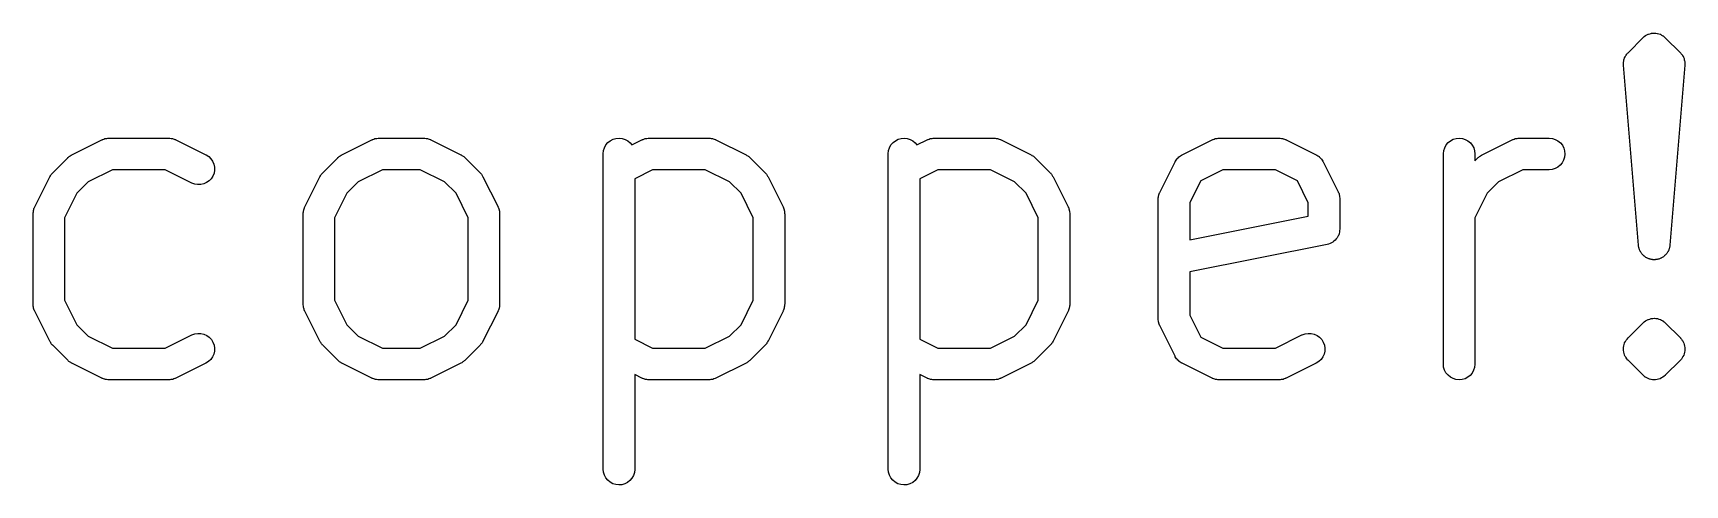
# Model space of a CAD drawing. Extents: x 1 to 169, y -122 to 5.
# Drawn here: x 113.88 to 124.36, y -20.77 to -17.9 of the extents above; entities that cross this region are included whole.
import ezdxf

# ---------------------------------------------------------------- set-up
doc = ezdxf.new("R2010")
doc.units = 0
doc.header["$MEASUREMENT"] = 0
doc.layers.add('BLACK', color=7, linetype='CONTINUOUS')

msp = doc.modelspace()

# ---------------------------------------------------------------- linework, layer by layer
at = {"layer": 'BLACK', "linetype": 'CONTINUOUS'}
for p, q in [((124.097, -17.9331), (124.104, -17.9272)), ((124.104, -17.9272), (124.112, -17.9213)), ((124.112, -17.9209), (124.121, -17.9166)), ((124.112, -17.921), (124.112, -17.9209)), ((124.112, -17.9211), (124.112, -17.921)), ((124.112, -17.9212), (124.112, -17.9211)), ((124.112, -17.9213), (124.112, -17.9212)), ((124.121, -17.9166), (124.129, -17.9122)), ((124.129, -17.912), (124.13, -17.9119)), ((124.129, -17.9121), (124.129, -17.912)), ((124.129, -17.912), (124.129, -17.912)), ((124.129, -17.9122), (124.129, -17.9121)), ((124.13, -17.9119), (124.139, -17.9093)), ((124.139, -17.9093), (124.148, -17.9066)), ((124.148, -17.9065), (124.158, -17.9056)), ((124.148, -17.9066), (124.148, -17.9065)), ((124.148, -17.9065), (124.148, -17.9065)), ((124.148, -17.9065), (124.148, -17.9065)), ((124.148, -17.9066), (124.148, -17.9066)), ((124.158, -17.9056), (124.167, -17.9048)), ((124.167, -17.9048), (124.167, -17.9048)), ((124.167, -17.9048), (124.168, -17.9048)), ((124.167, -17.9048), (124.167, -17.9048)), ((124.168, -17.9048), (124.168, -17.9048)), ((124.168, -17.9048), (124.177, -17.9058)), ((124.177, -17.9058), (124.177, -17.9058)), ((124.177, -17.9058), (124.186, -17.9067)), ((124.186, -17.9067), (124.187, -17.9068)), ((124.187, -17.9068), (124.187, -17.9068)), ((124.187, -17.9068), (124.187, -17.9069)), ((124.187, -17.9069), (124.187, -17.9069)), ((124.187, -17.9069), (124.196, -17.9097)), ((124.196, -17.9097), (124.205, -17.9124)), ((124.205, -17.9124), (124.205, -17.9125)), ((124.205, -17.9125), (124.205, -17.9126)), ((124.205, -17.9126), (124.206, -17.9127)), ((124.206, -17.9127), (124.206, -17.9127)), ((124.206, -17.9127), (124.214, -17.9172)), ((124.214, -17.9172), (124.222, -17.9217)), ((124.222, -17.9217), (124.222, -17.9218)), ((124.222, -17.9218), (124.223, -17.9219)), ((124.223, -17.9219), (124.223, -17.922)), ((124.223, -17.922), (124.223, -17.9221)), ((124.223, -17.9221), (124.23, -17.9281)), ((124.23, -17.9281), (124.237, -17.9341)), ((123.992, -18.0396), (123.996, -18.0346)), ((123.996, -18.0346), (123.998, -18.0321)), ((123.998, -18.0321), (124.001, -18.0293)), ((124.001, -18.0293), (124.096, -17.934)), ((124.096, -17.9335), (124.097, -17.9333)), ((124.096, -17.9336), (124.096, -17.9335)), ((124.096, -17.934), (124.096, -17.9336)), ((124.096, -17.9336), (124.096, -17.9336)), ((124.097, -17.9333), (124.097, -17.9331)), ((124.097, -17.9333), (124.097, -17.9333)), ((124.097, -17.9333), (124.097, -17.9333)), ((124.237, -17.9341), (124.333, -18.0293)), ((124.333, -18.0293), (124.334, -18.0303)), ((124.334, -18.0303), (124.336, -18.0331)), ((124.336, -18.0331), (124.338, -18.0357)), ((124.338, -18.0357), (124.342, -18.0407)), ((123.971, -18.0997), (123.972, -18.0936)), ((123.972, -18.1033), (123.971, -18.0997)), ((123.972, -18.0874), (123.973, -18.0838)), ((123.972, -18.0936), (123.972, -18.0874)), ((123.972, -18.1069), (123.972, -18.1033)), ((123.972, -18.1083), (123.972, -18.1069)), ((124.067, -19.2512), (123.972, -18.1083)), ((123.973, -18.0802), (123.975, -18.0744)), ((123.973, -18.0838), (123.973, -18.0802)), ((123.975, -18.0744), (123.977, -18.0684)), ((123.977, -18.0684), (123.978, -18.065)), ((123.978, -18.065), (123.979, -18.0616)), ((123.979, -18.0616), (123.982, -18.0562)), ((123.982, -18.0562), (123.985, -18.0505)), ((123.985, -18.0505), (123.987, -18.0476)), ((123.987, -18.0476), (123.988, -18.0444)), ((123.988, -18.0444), (123.992, -18.0396)), ((124.362, -18.1083), (124.266, -19.2512)), ((124.342, -18.0407), (124.346, -18.0455)), ((124.346, -18.0455), (124.347, -18.0488)), ((124.347, -18.0488), (124.35, -18.0518)), ((124.35, -18.0518), (124.352, -18.0574)), ((124.352, -18.0574), (124.355, -18.0629)), ((124.355, -18.0629), (124.356, -18.0664)), ((124.356, -18.0664), (124.357, -18.0697)), ((124.357, -18.0697), (124.358, -18.0757)), ((124.358, -18.0757), (124.36, -18.0816)), ((124.36, -18.0816), (124.361, -18.0852)), ((124.361, -18.0852), (124.361, -18.0888)), ((124.361, -18.0888), (124.361, -18.0949)), ((124.361, -18.0949), (124.362, -18.101)), ((124.362, -18.101), (124.362, -18.1047)), ((124.362, -18.1047), (124.362, -18.1083)), ((114.122, -18.6772), (114.312, -18.582)), ((114.312, -18.582), (114.314, -18.5814)), ((114.314, -18.5814), (114.316, -18.5804)), ((114.316, -18.5804), (114.319, -18.579)), ((114.319, -18.579), (114.326, -18.577)), ((114.326, -18.577), (114.332, -18.5746)), ((114.332, -18.5746), (114.335, -18.5742)), ((114.335, -18.5742), (114.338, -18.5733)), ((114.338, -18.5733), (114.345, -18.5727)), ((114.345, -18.5727), (114.351, -18.5716)), ((114.351, -18.5716), (114.354, -18.5717)), ((114.354, -18.5717), (114.357, -18.5714)), ((114.357, -18.5714), (114.738, -18.5714)), ((114.738, -18.5714), (114.739, -18.5714)), ((114.739, -18.5714), (114.742, -18.5718)), ((114.742, -18.5718), (114.745, -18.5717)), ((114.745, -18.5717), (114.752, -18.5729)), ((114.752, -18.5729), (114.759, -18.5736)), ((114.759, -18.5736), (114.762, -18.5745)), ((114.762, -18.5745), (114.765, -18.575)), ((114.765, -18.575), (114.771, -18.5774)), ((114.771, -18.5774), (114.777, -18.5795)), ((114.777, -18.5795), (114.78, -18.5809)), ((114.78, -18.5809), (114.783, -18.582)), ((114.783, -18.582), (114.973, -18.6772)), ((115.836, -18.6772), (116.027, -18.582)), ((116.027, -18.582), (116.028, -18.5814)), ((116.028, -18.5814), (116.031, -18.5804)), ((116.031, -18.5804), (116.033, -18.579)), ((116.033, -18.579), (116.04, -18.577)), ((116.04, -18.577), (116.046, -18.5746)), ((116.046, -18.5746), (116.049, -18.5742)), ((116.049, -18.5742), (116.052, -18.5733)), ((116.052, -18.5733), (116.059, -18.5727)), ((116.059, -18.5727), (116.066, -18.5716)), ((116.066, -18.5716), (116.069, -18.5717)), ((116.069, -18.5717), (116.071, -18.5714)), ((116.071, -18.5714), (116.357, -18.5714)), ((116.357, -18.5714), (116.359, -18.5714)), ((116.359, -18.5714), (116.361, -18.5718)), ((116.361, -18.5718), (116.364, -18.5717)), ((116.364, -18.5717), (116.371, -18.5729)), ((116.371, -18.5729), (116.378, -18.5736)), ((116.378, -18.5736), (116.381, -18.5745)), ((116.381, -18.5745), (116.384, -18.575)), ((116.384, -18.575), (116.39, -18.5774)), ((116.39, -18.5774), (116.397, -18.5795)), ((116.397, -18.5795), (116.399, -18.5809)), ((116.399, -18.5809), (116.402, -18.582)), ((116.402, -18.582), (116.592, -18.6772)), ((117.495, -18.67), (117.497, -18.6506)), ((117.497, -18.6506), (117.503, -18.632)), ((117.503, -18.632), (117.513, -18.6149)), ((117.513, -18.6149), (117.525, -18.6)), ((117.525, -18.6), (117.54, -18.5878)), ((117.54, -18.5878), (117.558, -18.5787)), ((117.558, -18.5787), (117.576, -18.5732)), ((117.576, -18.5732), (117.596, -18.5714)), ((117.596, -18.5714), (117.615, -18.5735)), ((117.615, -18.5735), (117.634, -18.5792)), ((117.634, -18.5792), (117.651, -18.5885)), ((117.651, -18.5885), (117.666, -18.601)), ((117.666, -18.601), (117.677, -18.614)), ((117.677, -18.614), (117.741, -18.582)), ((117.741, -18.582), (117.742, -18.5814)), ((117.742, -18.5814), (117.745, -18.5804)), ((117.745, -18.5804), (117.748, -18.579)), ((117.748, -18.579), (117.754, -18.577)), ((117.754, -18.577), (117.761, -18.5746)), ((117.761, -18.5746), (117.763, -18.5742)), ((117.763, -18.5742), (117.766, -18.5733)), ((117.766, -18.5733), (117.773, -18.5727)), ((117.773, -18.5727), (117.78, -18.5716)), ((117.78, -18.5716), (117.783, -18.5717)), ((117.783, -18.5717), (117.786, -18.5714)), ((117.786, -18.5714), (118.167, -18.5714)), ((118.167, -18.5714), (118.168, -18.5714)), ((118.168, -18.5714), (118.171, -18.5718)), ((118.171, -18.5718), (118.174, -18.5717)), ((118.174, -18.5717), (118.181, -18.5729)), ((118.181, -18.5729), (118.187, -18.5736)), ((118.187, -18.5736), (118.19, -18.5745)), ((118.19, -18.5745), (118.193, -18.575)), ((118.193, -18.575), (118.2, -18.5774)), ((118.2, -18.5774), (118.206, -18.5795)), ((118.206, -18.5795), (118.209, -18.5809)), ((118.209, -18.5809), (118.211, -18.582)), ((118.211, -18.582), (118.402, -18.6772)), ((119.305, -18.67), (119.307, -18.6506)), ((119.307, -18.6506), (119.313, -18.632)), ((119.313, -18.632), (119.322, -18.6149)), ((119.322, -18.6149), (119.335, -18.6)), ((119.335, -18.6), (119.35, -18.5878)), ((119.35, -18.5878), (119.367, -18.5787)), ((119.367, -18.5787), (119.386, -18.5732)), ((119.386, -18.5732), (119.405, -18.5714)), ((119.405, -18.5714), (119.425, -18.5735)), ((119.425, -18.5735), (119.444, -18.5792)), ((119.444, -18.5792), (119.461, -18.5885)), ((119.461, -18.5885), (119.476, -18.601)), ((119.476, -18.601), (119.486, -18.614)), ((119.486, -18.614), (119.551, -18.582)), ((119.551, -18.582), (119.552, -18.5814)), ((119.552, -18.5814), (119.555, -18.5804)), ((119.555, -18.5804), (119.557, -18.579)), ((119.557, -18.579), (119.564, -18.577)), ((119.564, -18.577), (119.57, -18.5746)), ((119.57, -18.5746), (119.573, -18.5742)), ((119.573, -18.5742), (119.576, -18.5733)), ((119.576, -18.5733), (119.583, -18.5727)), ((119.583, -18.5727), (119.589, -18.5716)), ((119.589, -18.5716), (119.592, -18.5717)), ((119.592, -18.5717), (119.595, -18.5714)), ((119.595, -18.5714), (119.976, -18.5714)), ((119.976, -18.5714), (119.978, -18.5714)), ((119.978, -18.5714), (119.981, -18.5718)), ((119.981, -18.5718), (119.983, -18.5717)), ((119.983, -18.5717), (119.99, -18.5729)), ((119.99, -18.5729), (119.997, -18.5736)), ((119.997, -18.5736), (120, -18.5745)), ((120, -18.5745), (120.003, -18.575)), ((120.003, -18.575), (120.009, -18.5774)), ((120.009, -18.5774), (120.016, -18.5795)), ((120.016, -18.5795), (120.018, -18.5809)), ((120.018, -18.5809), (120.021, -18.582)), ((120.021, -18.582), (120.211, -18.6772)), ((121.17, -18.6772), (121.36, -18.582)), ((121.36, -18.582), (121.361, -18.5814)), ((121.361, -18.5814), (121.364, -18.5804)), ((121.364, -18.5804), (121.367, -18.579)), ((121.367, -18.579), (121.373, -18.577)), ((121.373, -18.577), (121.38, -18.5746)), ((121.38, -18.5746), (121.383, -18.5742)), ((121.383, -18.5742), (121.385, -18.5733)), ((121.385, -18.5733), (121.392, -18.5727)), ((121.392, -18.5727), (121.399, -18.5716)), ((121.399, -18.5716), (121.402, -18.5717)), ((121.402, -18.5717), (121.405, -18.5714)), ((121.405, -18.5714), (121.786, -18.5714)), ((121.786, -18.5714), (121.787, -18.5714)), ((121.787, -18.5714), (121.79, -18.5718)), ((121.79, -18.5718), (121.793, -18.5717)), ((121.793, -18.5717), (121.8, -18.5729)), ((121.8, -18.5729), (121.807, -18.5736)), ((121.807, -18.5736), (121.809, -18.5745)), ((121.809, -18.5745), (121.812, -18.575)), ((121.812, -18.575), (121.819, -18.5774)), ((121.819, -18.5774), (121.825, -18.5795)), ((121.825, -18.5795), (121.828, -18.5809)), ((121.828, -18.5809), (121.83, -18.582)), ((121.83, -18.582), (122.021, -18.6772)), ((122.829, -18.67), (122.831, -18.6506)), ((122.831, -18.6506), (122.837, -18.632)), ((122.837, -18.632), (122.846, -18.6149)), ((122.846, -18.6149), (122.859, -18.6)), ((122.859, -18.6), (122.874, -18.5878)), ((122.874, -18.5878), (122.891, -18.5787)), ((122.891, -18.5787), (122.91, -18.5732)), ((122.91, -18.5732), (122.929, -18.5714)), ((122.929, -18.5714), (122.949, -18.5735)), ((122.949, -18.5735), (122.967, -18.5792)), ((122.967, -18.5792), (122.984, -18.5885)), ((122.984, -18.5885), (123, -18.601)), ((123, -18.601), (123.012, -18.6161)), ((123.012, -18.6161), (123.021, -18.6333)), ((123.021, -18.6333), (123.027, -18.652)), ((123.027, -18.652), (123.029, -18.6714)), ((123.074, -18.6772), (123.265, -18.582)), ((123.265, -18.582), (123.266, -18.5814)), ((123.266, -18.5814), (123.269, -18.5804)), ((123.269, -18.5804), (123.271, -18.579)), ((123.271, -18.579), (123.278, -18.577)), ((123.278, -18.577), (123.284, -18.5746)), ((123.284, -18.5746), (123.287, -18.5742)), ((123.287, -18.5742), (123.29, -18.5733)), ((123.29, -18.5733), (123.297, -18.5727)), ((123.297, -18.5727), (123.304, -18.5716)), ((123.304, -18.5716), (123.307, -18.5717)), ((123.307, -18.5717), (123.31, -18.5714)), ((123.31, -18.5714), (123.5, -18.5714)), ((123.5, -18.5714), (123.501, -18.5714)), ((123.501, -18.5714), (123.521, -18.5736)), ((123.521, -18.5736), (123.539, -18.5795)), ((123.539, -18.5795), (123.556, -18.5889)), ((123.556, -18.5889), (123.571, -18.6015)), ((123.571, -18.6015), (123.584, -18.6167)), ((123.584, -18.6167), (123.593, -18.634)), ((123.593, -18.634), (123.598, -18.6527)), ((123.598, -18.6527), (123.6, -18.6721)), ((114.001, -18.7912), (114.096, -18.696)), ((114.096, -18.696), (114.097, -18.695)), ((114.097, -18.695), (114.101, -18.6915)), ((114.101, -18.6915), (114.105, -18.6876)), ((114.105, -18.6876), (114.109, -18.6854)), ((114.109, -18.6854), (114.112, -18.6828)), ((114.112, -18.6828), (114.117, -18.6802)), ((114.117, -18.6802), (114.122, -18.6772)), ((114.973, -18.6772), (114.975, -18.6779)), ((114.975, -18.6779), (114.991, -18.6885)), ((114.991, -18.6885), (115.005, -18.7021)), ((115.005, -18.7021), (115.016, -18.7181)), ((115.016, -18.7181), (115.024, -18.736)), ((115.024, -18.736), (115.028, -18.7551)), ((115.028, -18.7551), (115.028, -18.7746)), ((115.715, -18.7912), (115.81, -18.696)), ((115.81, -18.696), (115.811, -18.695)), ((115.811, -18.695), (115.816, -18.6915)), ((115.816, -18.6915), (115.82, -18.6876)), ((115.82, -18.6876), (115.823, -18.6854)), ((115.823, -18.6854), (115.826, -18.6828)), ((115.826, -18.6828), (115.831, -18.6802)), ((115.831, -18.6802), (115.836, -18.6772)), ((116.592, -18.6772), (116.594, -18.6779)), ((116.594, -18.6779), (116.598, -18.6809)), ((116.598, -18.6809), (116.603, -18.6836)), ((116.603, -18.6836), (116.606, -18.6862)), ((116.606, -18.6862), (116.61, -18.6885)), ((116.61, -18.6885), (116.614, -18.6924)), ((116.614, -18.6924), (116.618, -18.696)), ((116.618, -18.696), (116.714, -18.7912)), ((117.495, -18.6714), (117.495, -18.67)), ((117.495, -20.6714), (117.495, -18.6714)), ((118.402, -18.6772), (118.403, -18.6779)), ((118.403, -18.6779), (118.408, -18.6809)), ((118.408, -18.6809), (118.413, -18.6836)), ((118.413, -18.6836), (118.416, -18.6862)), ((118.416, -18.6862), (118.419, -18.6885)), ((118.419, -18.6885), (118.424, -18.6924)), ((118.424, -18.6924), (118.428, -18.696)), ((118.428, -18.696), (118.523, -18.7912)), ((119.305, -18.6714), (119.305, -18.67)), ((119.305, -20.6714), (119.305, -18.6714)), ((120.211, -18.6772), (120.213, -18.6779)), ((120.213, -18.6779), (120.217, -18.6809)), ((120.217, -18.6809), (120.222, -18.6836)), ((120.222, -18.6836), (120.226, -18.6862)), ((120.226, -18.6862), (120.229, -18.6885)), ((120.229, -18.6885), (120.233, -18.6924)), ((120.233, -18.6924), (120.237, -18.696)), ((120.237, -18.696), (120.333, -18.7912)), ((121.03, -18.9124), (121.125, -18.7219)), ((121.125, -18.7207), (121.127, -18.7189)), ((121.125, -18.7219), (121.125, -18.7207)), ((121.127, -18.7189), (121.128, -18.7169)), ((121.128, -18.7169), (121.132, -18.7107)), ((121.132, -18.7107), (121.136, -18.7043)), ((121.136, -18.7043), (121.138, -18.7028)), ((121.138, -18.7028), (121.139, -18.701)), ((121.139, -18.701), (121.144, -18.6958)), ((121.144, -18.6958), (121.15, -18.6903)), ((121.15, -18.6903), (121.151, -18.6891)), ((121.151, -18.6891), (121.153, -18.6876)), ((121.153, -18.6876), (121.159, -18.6836)), ((121.159, -18.6836), (121.166, -18.6792)), ((121.166, -18.6792), (121.168, -18.6784)), ((121.168, -18.6784), (121.17, -18.6772)), ((122.021, -18.6772), (122.022, -18.6779)), ((122.022, -18.6779), (122.024, -18.679)), ((122.024, -18.679), (122.026, -18.6799)), ((122.026, -18.6799), (122.032, -18.6843)), ((122.032, -18.6843), (122.039, -18.6885)), ((122.039, -18.6885), (122.04, -18.69)), ((122.04, -18.69), (122.042, -18.6912)), ((122.042, -18.6912), (122.047, -18.6968)), ((122.047, -18.6968), (122.053, -18.7021)), ((122.053, -18.7021), (122.054, -18.7039)), ((122.054, -18.7039), (122.055, -18.7054)), ((122.055, -18.7054), (122.059, -18.7119)), ((122.059, -18.7119), (122.064, -18.7181)), ((122.064, -18.7181), (122.064, -18.7201)), ((122.064, -18.7201), (122.066, -18.7219)), ((122.066, -18.7219), (122.161, -18.9124)), ((122.829, -18.6714), (122.829, -18.67)), ((122.829, -20.0048), (122.829, -18.6714)), ((123.029, -18.6714), (123.029, -18.7157)), ((123.029, -18.7157), (123.048, -18.696)), ((123.048, -18.696), (123.049, -18.695)), ((123.049, -18.695), (123.054, -18.6915)), ((123.054, -18.6915), (123.058, -18.6876)), ((123.058, -18.6876), (123.061, -18.6854)), ((123.061, -18.6854), (123.065, -18.6828)), ((123.065, -18.6828), (123.07, -18.6802)), ((123.07, -18.6802), (123.074, -18.6772)), ((123.519, -18.7695), (123.5, -18.7714)), ((123.538, -18.7639), (123.519, -18.7695)), ((123.555, -18.7547), (123.538, -18.7639)), ((123.57, -18.7424), (123.555, -18.7547)), ((123.583, -18.7273), (123.57, -18.7424)), ((123.592, -18.7102), (123.583, -18.7273)), ((123.598, -18.6915), (123.592, -18.7102)), ((123.6, -18.6721), (123.598, -18.6915)), ((113.887, -19.0077), (113.982, -18.8172)), ((113.982, -18.8172), (113.983, -18.8159)), ((113.983, -18.8159), (113.986, -18.8112)), ((113.986, -18.8112), (113.988, -18.8063)), ((113.988, -18.8063), (113.991, -18.8031)), ((113.991, -18.8031), (113.993, -18.7996)), ((113.993, -18.7996), (113.997, -18.7955)), ((113.997, -18.7955), (114.001, -18.7912)), ((114.226, -18.8489), (114.154, -18.9211)), ((114.381, -18.7714), (114.226, -18.8489)), ((114.714, -18.7714), (114.381, -18.7714)), ((114.884, -18.8561), (114.714, -18.7714)), ((114.902, -18.8631), (114.884, -18.8561)), ((114.921, -18.8664), (114.902, -18.8631)), ((114.941, -18.8659), (114.921, -18.8664)), ((114.96, -18.8616), (114.941, -18.8659)), ((114.978, -18.8538), (114.96, -18.8616)), ((114.994, -18.8426), (114.978, -18.8538)), ((115.007, -18.8285), (114.994, -18.8426)), ((115.018, -18.812), (115.007, -18.8285)), ((115.025, -18.7938), (115.018, -18.812)), ((115.028, -18.7746), (115.025, -18.7938)), ((115.601, -19.0077), (115.696, -18.8172)), ((115.696, -18.8172), (115.697, -18.8159)), ((115.697, -18.8159), (115.7, -18.8112)), ((115.7, -18.8112), (115.703, -18.8063)), ((115.703, -18.8063), (115.705, -18.8031)), ((115.705, -18.8031), (115.708, -18.7996)), ((115.708, -18.7996), (115.711, -18.7955)), ((115.711, -18.7955), (115.715, -18.7912)), ((115.94, -18.8489), (115.868, -18.9211)), ((116.095, -18.7714), (115.94, -18.8489)), ((116.334, -18.7714), (116.095, -18.7714)), ((116.488, -18.8489), (116.334, -18.7714)), ((116.561, -18.9211), (116.488, -18.8489)), ((116.714, -18.7912), (116.715, -18.7922)), ((116.715, -18.7922), (116.718, -18.7966)), ((116.718, -18.7966), (116.722, -18.8007)), ((116.722, -18.8007), (116.724, -18.8042)), ((116.724, -18.8042), (116.727, -18.8074)), ((116.727, -18.8074), (116.729, -18.8124)), ((116.729, -18.8124), (116.732, -18.8172)), ((116.732, -18.8172), (116.828, -19.0077)), ((117.809, -18.7714), (117.695, -18.8285)), ((117.695, -18.8285), (117.695, -19.8477)), ((118.143, -18.7714), (117.809, -18.7714)), ((118.298, -18.8489), (118.143, -18.7714)), ((118.37, -18.9211), (118.298, -18.8489)), ((118.523, -18.7912), (118.524, -18.7922)), ((118.524, -18.7922), (118.528, -18.7966)), ((118.528, -18.7966), (118.531, -18.8007)), ((118.531, -18.8007), (118.534, -18.8042)), ((118.534, -18.8042), (118.536, -18.8074)), ((118.536, -18.8074), (118.539, -18.8124)), ((118.539, -18.8124), (118.542, -18.8172)), ((118.542, -18.8172), (118.637, -19.0077)), ((119.619, -18.7714), (119.505, -18.8285)), ((119.505, -18.8285), (119.505, -19.8477)), ((119.953, -18.7714), (119.619, -18.7714)), ((120.107, -18.8489), (119.953, -18.7714)), ((120.18, -18.9211), (120.107, -18.8489)), ((120.333, -18.7912), (120.334, -18.7922)), ((120.334, -18.7922), (120.337, -18.7966)), ((120.337, -18.7966), (120.341, -18.8007)), ((120.341, -18.8007), (120.343, -18.8042)), ((120.343, -18.8042), (120.346, -18.8074)), ((120.346, -18.8074), (120.348, -18.8124)), ((120.348, -18.8124), (120.351, -18.8172)), ((120.351, -18.8172), (120.447, -19.0077)), ((121.289, -18.8412), (121.219, -18.9807)), ((121.428, -18.7714), (121.289, -18.8412)), ((121.762, -18.7714), (121.428, -18.7714)), ((121.902, -18.8412), (121.762, -18.7714)), ((121.971, -18.9808), (121.902, -18.8412)), ((123.178, -18.8489), (123.106, -18.9211)), ((123.333, -18.7714), (123.178, -18.8489)), ((123.5, -18.7714), (123.333, -18.7714)), ((114.154, -18.9211), (114.076, -19.076)), ((115.868, -18.9211), (115.79, -19.076)), ((116.638, -19.076), (116.561, -18.9211)), ((118.448, -19.076), (118.37, -18.9211)), ((120.257, -19.076), (120.18, -18.9211)), ((121.019, -18.9499), (121.02, -18.9431)), ((121.019, -18.9528), (121.019, -18.9499)), ((121.019, -18.9557), (121.019, -18.9528)), ((121.019, -18.9571), (121.019, -18.9557)), ((121.019, -19.719), (121.019, -18.9571)), ((121.02, -18.9431), (121.021, -18.9364)), ((121.021, -18.9364), (121.022, -18.9335)), ((121.022, -18.9335), (121.023, -18.9306)), ((121.023, -18.9306), (121.025, -18.9243)), ((121.025, -18.9243), (121.027, -18.9177)), ((121.027, -18.9177), (121.029, -18.9152)), ((121.029, -18.9152), (121.03, -18.9124)), ((122.161, -18.9124), (122.161, -18.9137)), ((122.161, -18.9137), (122.162, -18.9164)), ((122.162, -18.9164), (122.164, -18.919)), ((122.164, -18.919), (122.166, -18.9256)), ((122.166, -18.9256), (122.168, -18.932)), ((122.168, -18.932), (122.169, -18.9349)), ((122.169, -18.9349), (122.17, -18.9377)), ((122.17, -18.9377), (122.17, -18.9445)), ((122.17, -18.9445), (122.171, -18.9513)), ((122.171, -18.9513), (122.171, -18.9542)), ((122.171, -18.9542), (122.171, -18.9571)), ((122.171, -18.9571), (122.171, -19.1476)), ((123.106, -18.9211), (123.029, -19.076)), ((113.876, -19.0451), (113.878, -19.0384)), ((113.877, -19.0481), (113.876, -19.0451)), ((113.876, -19.051), (113.877, -19.0481)), ((113.876, -19.0524), (113.876, -19.051)), ((113.876, -19.6238), (113.876, -19.0524)), ((113.878, -19.0316), (113.879, -19.0288)), ((113.878, -19.0384), (113.878, -19.0316)), ((113.879, -19.0288), (113.88, -19.0259)), ((113.88, -19.0259), (113.882, -19.0195)), ((113.882, -19.0195), (113.884, -19.013)), ((113.884, -19.013), (113.886, -19.0104)), ((113.886, -19.0104), (113.887, -19.0077)), ((114.076, -19.076), (114.076, -19.6002)), ((115.59, -19.051), (115.591, -19.0481)), ((115.59, -19.0524), (115.59, -19.051)), ((115.59, -19.6238), (115.59, -19.0524)), ((115.591, -19.0451), (115.592, -19.0384)), ((115.591, -19.0481), (115.591, -19.0451)), ((115.592, -19.0384), (115.593, -19.0316)), ((115.593, -19.0316), (115.594, -19.0288)), ((115.594, -19.0259), (115.596, -19.0195)), ((115.594, -19.0288), (115.594, -19.0259)), ((115.596, -19.0195), (115.599, -19.013)), ((115.599, -19.013), (115.6, -19.0104)), ((115.6, -19.0104), (115.601, -19.0077)), ((115.79, -19.076), (115.79, -19.6002)), ((116.638, -19.6002), (116.638, -19.076)), ((116.828, -19.0077), (116.828, -19.0089)), ((116.828, -19.0089), (116.829, -19.0117)), ((116.829, -19.0117), (116.831, -19.0143)), ((116.831, -19.0143), (116.833, -19.0208)), ((116.833, -19.0208), (116.835, -19.0272)), ((116.835, -19.0272), (116.835, -19.0301)), ((116.835, -19.0301), (116.836, -19.033)), ((116.836, -19.033), (116.837, -19.0398)), ((116.837, -19.0398), (116.838, -19.0465)), ((116.838, -19.0465), (116.838, -19.0495)), ((116.838, -19.0495), (116.838, -19.0524)), ((116.838, -19.0524), (116.838, -19.6238)), ((118.448, -19.6002), (118.448, -19.076)), ((118.637, -19.0077), (118.638, -19.0089)), ((118.638, -19.0089), (118.639, -19.0117)), ((118.639, -19.0117), (118.64, -19.0143)), ((118.64, -19.0143), (118.642, -19.0208)), ((118.642, -19.0208), (118.644, -19.0272)), ((118.644, -19.0272), (118.645, -19.0301)), ((118.645, -19.0301), (118.646, -19.033)), ((118.646, -19.033), (118.646, -19.0398)), ((118.646, -19.0398), (118.647, -19.0465)), ((118.647, -19.0465), (118.647, -19.0495)), ((118.647, -19.0495), (118.648, -19.0524)), ((118.648, -19.0524), (118.648, -19.6238)), ((120.257, -19.6002), (120.257, -19.076)), ((120.447, -19.0077), (120.447, -19.0089)), ((120.447, -19.0089), (120.448, -19.0117)), ((120.448, -19.0117), (120.45, -19.0143)), ((120.45, -19.0143), (120.452, -19.0208)), ((120.452, -19.0208), (120.454, -19.0272)), ((120.454, -19.0272), (120.454, -19.0301)), ((120.454, -19.0301), (120.455, -19.033)), ((120.455, -19.033), (120.456, -19.0398)), ((120.456, -19.0398), (120.457, -19.0465)), ((120.457, -19.0465), (120.457, -19.0495)), ((120.457, -19.0495), (120.457, -19.0524)), ((120.457, -19.0524), (120.457, -19.6238)), ((121.219, -18.9807), (121.219, -19.2161)), ((121.219, -19.2161), (121.971, -19.0656)), ((121.971, -19.0656), (121.971, -18.9808)), ((123.029, -19.076), (123.029, -20.0048)), ((122.163, -19.187), (122.159, -19.1952)), ((122.164, -19.1862), (122.163, -19.1866)), ((122.163, -19.1866), (122.163, -19.187)), ((122.166, -19.1773), (122.164, -19.1862)), ((122.169, -19.1684), (122.166, -19.1773)), ((122.17, -19.1582), (122.169, -19.1675)), ((122.169, -19.1675), (122.169, -19.168)), ((122.169, -19.168), (122.169, -19.1684)), ((122.171, -19.149), (122.17, -19.1582)), ((122.171, -19.1476), (122.171, -19.1481)), ((122.171, -19.1481), (122.171, -19.1481)), ((122.171, -19.1481), (122.171, -19.1482)), ((122.171, -19.1482), (122.171, -19.149)), ((122.091, -19.2457), (121.219, -19.4201)), ((122.1, -19.243), (122.091, -19.2457)), ((122.109, -19.2403), (122.1, -19.243)), ((122.11, -19.24), (122.109, -19.2401)), ((122.109, -19.2401), (122.109, -19.2403)), ((122.118, -19.2356), (122.11, -19.24)), ((122.126, -19.2313), (122.118, -19.2356)), ((122.127, -19.231), (122.126, -19.2313)), ((122.134, -19.2249), (122.127, -19.2308)), ((122.127, -19.2308), (122.127, -19.231)), ((122.141, -19.2191), (122.134, -19.2249)), ((122.142, -19.2187), (122.141, -19.2191)), ((122.148, -19.2112), (122.142, -19.2184)), ((122.142, -19.2184), (122.142, -19.2187)), ((122.154, -19.2041), (122.148, -19.2112)), ((122.159, -19.1952), (122.154, -19.2034)), ((122.154, -19.2034), (122.154, -19.2037)), ((122.154, -19.2037), (122.154, -19.2041)), ((124.067, -19.2526), (124.067, -19.2512)), ((124.067, -19.2541), (124.067, -19.2526)), ((124.068, -19.2581), (124.067, -19.2541)), ((124.069, -19.2623), (124.068, -19.2581)), ((124.07, -19.2663), (124.069, -19.2623)), ((124.071, -19.2704), (124.07, -19.2663)), ((124.071, -19.2717), (124.071, -19.2704)), ((124.071, -19.2732), (124.071, -19.2717)), ((124.073, -19.277), (124.071, -19.2732)), ((124.074, -19.281), (124.073, -19.277)), ((124.076, -19.2846), (124.074, -19.281)), ((124.078, -19.2885), (124.076, -19.2846)), ((124.078, -19.2897), (124.078, -19.2885)), ((124.079, -19.2911), (124.078, -19.2897)), ((124.081, -19.2945), (124.079, -19.2911)), ((124.254, -19.2923), (124.251, -19.2957)), ((124.255, -19.2897), (124.254, -19.291)), ((124.254, -19.291), (124.254, -19.2923)), ((124.257, -19.2859), (124.255, -19.2897)), ((124.259, -19.2823), (124.257, -19.2859)), ((124.26, -19.2783), (124.259, -19.2823)), ((124.262, -19.2745), (124.26, -19.2783)), ((124.263, -19.2676), (124.262, -19.2717)), ((124.262, -19.2717), (124.262, -19.2731)), ((124.262, -19.2731), (124.262, -19.2745)), ((124.264, -19.2636), (124.263, -19.2676)), ((124.265, -19.2595), (124.264, -19.2636)), ((124.266, -19.2555), (124.265, -19.2595)), ((124.266, -19.2512), (124.266, -19.2526)), ((124.266, -19.2526), (124.266, -19.254)), ((124.266, -19.254), (124.266, -19.2555)), ((124.083, -19.2982), (124.081, -19.2945)), ((124.086, -19.3014), (124.083, -19.2982)), ((124.088, -19.3049), (124.086, -19.3014)), ((124.089, -19.306), (124.088, -19.3049)), ((124.09, -19.3072), (124.089, -19.306)), ((124.093, -19.3101), (124.09, -19.3072)), ((124.096, -19.3133), (124.093, -19.3101)), ((124.099, -19.316), (124.096, -19.3133)), ((124.102, -19.319), (124.099, -19.316)), ((124.103, -19.3198), (124.102, -19.319)), ((124.104, -19.3208), (124.103, -19.3198)), ((124.108, -19.3231), (124.104, -19.3208)), ((124.111, -19.3258), (124.108, -19.3231)), ((124.114, -19.3277), (124.111, -19.3258)), ((124.118, -19.3301), (124.114, -19.3277)), ((124.119, -19.3307), (124.118, -19.3301)), ((124.12, -19.3315), (124.119, -19.3307)), ((124.124, -19.3331), (124.12, -19.3315)), ((124.128, -19.335), (124.124, -19.3331)), ((124.132, -19.3363), (124.128, -19.335)), ((124.136, -19.3379), (124.132, -19.3363)), ((124.137, -19.3383), (124.136, -19.3379)), ((124.138, -19.3388), (124.137, -19.3383)), ((124.143, -19.3396), (124.138, -19.3388)), ((124.147, -19.3408), (124.143, -19.3396)), ((124.151, -19.3413), (124.147, -19.3408)), ((124.155, -19.3421), (124.151, -19.3413)), ((124.156, -19.3422), (124.155, -19.3421)), ((124.158, -19.3425), (124.156, -19.3422)), ((124.162, -19.3424), (124.158, -19.3425)), ((124.166, -19.3429), (124.162, -19.3424)), ((124.17, -19.3425), (124.166, -19.3429)), ((124.174, -19.3426), (124.17, -19.3425)), ((124.176, -19.3423), (124.174, -19.3426)), ((124.177, -19.3423), (124.176, -19.3423)), ((124.181, -19.3415), (124.177, -19.3423)), ((124.185, -19.3411), (124.181, -19.3415)), ((124.189, -19.3399), (124.185, -19.3411)), ((124.193, -19.3392), (124.189, -19.3399)), ((124.195, -19.3387), (124.193, -19.3392)), ((124.196, -19.3384), (124.195, -19.3387)), ((124.2, -19.3367), (124.196, -19.3384)), ((124.204, -19.3356), (124.2, -19.3367)), ((124.208, -19.3336), (124.204, -19.3356)), ((124.212, -19.3321), (124.208, -19.3336)), ((124.213, -19.3314), (124.212, -19.3321)), ((124.214, -19.3308), (124.213, -19.3314)), ((124.218, -19.3285), (124.214, -19.3308)), ((124.221, -19.3265), (124.218, -19.3285)), ((124.225, -19.3239), (124.221, -19.3265)), ((124.228, -19.3217), (124.225, -19.3239)), ((124.229, -19.3207), (124.228, -19.3217)), ((124.23, -19.3199), (124.229, -19.3207)), ((124.233, -19.3169), (124.23, -19.3199)), ((124.237, -19.3143), (124.233, -19.3169)), ((124.239, -19.3111), (124.237, -19.3143)), ((124.242, -19.3082), (124.239, -19.3111)), ((124.243, -19.3071), (124.242, -19.3082)), ((124.244, -19.306), (124.243, -19.3071)), ((124.247, -19.3025), (124.244, -19.306)), ((124.249, -19.2994), (124.247, -19.3025)), ((124.251, -19.2957), (124.249, -19.2994)), ((121.219, -19.4201), (121.219, -19.6954)), ((114.076, -19.6002), (114.154, -19.755)), ((115.79, -19.6002), (115.868, -19.755)), ((116.561, -19.755), (116.638, -19.6002)), ((118.37, -19.755), (118.448, -19.6002)), ((120.18, -19.755), (120.257, -19.6002)), ((113.876, -19.6267), (113.876, -19.6238)), ((113.876, -19.6297), (113.876, -19.6267)), ((113.877, -19.6364), (113.876, -19.6297)), ((113.878, -19.6432), (113.877, -19.6364)), ((113.879, -19.6461), (113.878, -19.6432)), ((113.879, -19.649), (113.879, -19.6461)), ((113.882, -19.6554), (113.879, -19.649)), ((113.884, -19.6619), (113.882, -19.6554)), ((113.885, -19.6645), (113.884, -19.6619)), ((113.886, -19.6673), (113.885, -19.6645)), ((113.887, -19.6685), (113.886, -19.6673)), ((113.982, -19.859), (113.887, -19.6685)), ((115.591, -19.6267), (115.59, -19.6238)), ((115.591, -19.6297), (115.591, -19.6267)), ((115.592, -19.6364), (115.591, -19.6297)), ((115.592, -19.6432), (115.592, -19.6364)), ((115.593, -19.6461), (115.592, -19.6432)), ((115.594, -19.649), (115.593, -19.6461)), ((115.596, -19.6554), (115.594, -19.649)), ((115.598, -19.6619), (115.596, -19.6554)), ((115.599, -19.6645), (115.598, -19.6619)), ((115.6, -19.6673), (115.599, -19.6645)), ((115.601, -19.6685), (115.6, -19.6673)), ((115.696, -19.859), (115.601, -19.6685)), ((116.828, -19.6685), (116.732, -19.859)), ((116.829, -19.6658), (116.828, -19.6685)), ((116.83, -19.6632), (116.829, -19.6658)), ((116.832, -19.6567), (116.83, -19.6632)), ((116.835, -19.6503), (116.832, -19.6567)), ((116.836, -19.6446), (116.835, -19.6474)), ((116.835, -19.6474), (116.835, -19.6503)), ((116.837, -19.6378), (116.836, -19.6446)), ((116.838, -19.6311), (116.837, -19.6378)), ((116.838, -19.6238), (116.838, -19.6252)), ((116.838, -19.6252), (116.838, -19.6281)), ((116.838, -19.6281), (116.838, -19.6311)), ((118.637, -19.6685), (118.542, -19.859)), ((118.638, -19.6658), (118.637, -19.6685)), ((118.64, -19.6632), (118.638, -19.6658)), ((118.642, -19.6567), (118.64, -19.6632)), ((118.644, -19.6503), (118.642, -19.6567)), ((118.645, -19.6474), (118.644, -19.6503)), ((118.646, -19.6378), (118.645, -19.6446)), ((118.645, -19.6446), (118.645, -19.6474)), ((118.647, -19.6311), (118.646, -19.6378)), ((118.648, -19.6252), (118.647, -19.6281)), ((118.647, -19.6281), (118.647, -19.6311)), ((118.648, -19.6238), (118.648, -19.6252)), ((120.447, -19.6685), (120.351, -19.859)), ((120.448, -19.6658), (120.447, -19.6685)), ((120.449, -19.6632), (120.448, -19.6658)), ((120.451, -19.6567), (120.449, -19.6632)), ((120.454, -19.6503), (120.451, -19.6567)), ((120.455, -19.6446), (120.454, -19.6474)), ((120.454, -19.6474), (120.454, -19.6503)), ((120.456, -19.6378), (120.455, -19.6446)), ((120.457, -19.6311), (120.456, -19.6378)), ((120.457, -19.6238), (120.457, -19.6252)), ((120.457, -19.6252), (120.457, -19.6281)), ((120.457, -19.6281), (120.457, -19.6311)), ((121.219, -19.6954), (121.289, -19.835)), ((114.154, -19.755), (114.226, -19.8273)), ((114.885, -19.8195), (114.903, -19.8127)), ((114.903, -19.8127), (114.923, -19.8097)), ((114.923, -19.8097), (114.942, -19.8105)), ((114.942, -19.8105), (114.961, -19.815)), ((114.961, -19.815), (114.979, -19.8231)), ((115.868, -19.755), (115.94, -19.8273)), ((116.488, -19.8273), (116.561, -19.755)), ((118.298, -19.8273), (118.37, -19.755)), ((120.107, -19.8273), (120.18, -19.755)), ((121.019, -19.722), (121.019, -19.719)), ((121.019, -19.7249), (121.019, -19.722)), ((121.02, -19.7317), (121.019, -19.7249)), ((121.021, -19.7385), (121.02, -19.7317)), ((121.022, -19.7413), (121.021, -19.7385)), ((121.022, -19.7442), (121.022, -19.7413)), ((121.025, -19.7506), (121.022, -19.7442)), ((121.027, -19.7572), (121.025, -19.7506)), ((121.028, -19.7598), (121.027, -19.7572)), ((121.029, -19.7625), (121.028, -19.7598)), ((121.03, -19.7638), (121.029, -19.7625)), ((121.125, -19.9542), (121.03, -19.7638)), ((121.933, -19.8195), (121.951, -19.8127)), ((121.951, -19.8127), (121.97, -19.8097)), ((121.97, -19.8097), (121.99, -19.8105)), ((121.99, -19.8105), (122.009, -19.815)), ((122.009, -19.815), (122.027, -19.8231)), ((124.001, -19.8388), (124.096, -19.7436)), ((124.096, -19.7431), (124.097, -19.7429)), ((124.096, -19.7436), (124.096, -19.7431)), ((124.096, -19.7431), (124.096, -19.7431)), ((124.096, -19.7431), (124.096, -19.7431)), ((124.097, -19.7426), (124.104, -19.7368)), ((124.097, -19.7428), (124.097, -19.7426)), ((124.097, -19.7429), (124.097, -19.7428)), ((124.097, -19.7428), (124.097, -19.7428)), ((124.104, -19.7368), (124.112, -19.7308)), ((124.112, -19.7304), (124.121, -19.7261)), ((124.112, -19.7305), (124.112, -19.7304)), ((124.112, -19.7306), (124.112, -19.7305)), ((124.112, -19.7307), (124.112, -19.7306)), ((124.112, -19.7308), (124.112, -19.7307)), ((124.121, -19.7261), (124.129, -19.7217)), ((124.129, -19.7215), (124.13, -19.7214)), ((124.129, -19.7216), (124.129, -19.7215)), ((124.129, -19.7217), (124.129, -19.7216)), ((124.129, -19.7216), (124.129, -19.7216)), ((124.13, -19.7214), (124.139, -19.7188)), ((124.139, -19.7188), (124.148, -19.7161)), ((124.148, -19.716), (124.158, -19.7152)), ((124.148, -19.7161), (124.148, -19.716)), ((124.148, -19.716), (124.148, -19.716)), ((124.148, -19.7161), (124.148, -19.7161)), ((124.148, -19.7161), (124.148, -19.7161)), ((124.158, -19.7152), (124.167, -19.7143)), ((124.167, -19.7143), (124.167, -19.7143)), ((124.167, -19.7143), (124.168, -19.7143)), ((124.167, -19.7143), (124.167, -19.7143)), ((124.168, -19.7143), (124.168, -19.7143)), ((124.168, -19.7143), (124.177, -19.7153)), ((124.177, -19.7153), (124.177, -19.7153)), ((124.177, -19.7153), (124.186, -19.7163)), ((124.186, -19.7163), (124.187, -19.7163)), ((124.187, -19.7163), (124.187, -19.7163)), ((124.187, -19.7163), (124.187, -19.7164)), ((124.187, -19.7164), (124.187, -19.7164)), ((124.187, -19.7164), (124.196, -19.7192)), ((124.196, -19.7192), (124.205, -19.722)), ((124.205, -19.722), (124.205, -19.722)), ((124.205, -19.722), (124.205, -19.7221)), ((124.205, -19.7221), (124.206, -19.7222)), ((124.206, -19.7222), (124.206, -19.7222)), ((124.206, -19.7222), (124.214, -19.7268)), ((124.214, -19.7268), (124.222, -19.7312)), ((124.222, -19.7312), (124.222, -19.7313)), ((124.222, -19.7313), (124.223, -19.7314)), ((124.223, -19.7314), (124.223, -19.7315)), ((124.223, -19.7315), (124.223, -19.7316)), ((124.223, -19.7316), (124.23, -19.7376)), ((124.23, -19.7376), (124.237, -19.7436)), ((124.237, -19.7436), (124.333, -19.8388)), ((113.985, -19.8638), (113.982, -19.859)), ((113.988, -19.8687), (113.985, -19.8638)), ((113.99, -19.872), (113.988, -19.8687)), ((113.992, -19.8755), (113.99, -19.872)), ((113.996, -19.8796), (113.992, -19.8755)), ((114, -19.884), (113.996, -19.8796)), ((114.001, -19.885), (114, -19.884)), ((114.096, -19.9802), (114.001, -19.885)), ((114.226, -19.8273), (114.381, -19.9048)), ((114.381, -19.9048), (114.714, -19.9048)), ((114.714, -19.9048), (114.884, -19.8201)), ((114.884, -19.8201), (114.885, -19.8195)), ((114.979, -19.8231), (114.995, -19.8346)), ((114.995, -19.8346), (115.008, -19.8488)), ((115.008, -19.8488), (115.018, -19.8654)), ((115.018, -19.8654), (115.025, -19.8837)), ((115.028, -19.9225), (115.023, -19.9415)), ((115.025, -19.8837), (115.028, -19.903)), ((115.028, -19.903), (115.028, -19.9225)), ((115.699, -19.8638), (115.696, -19.859)), ((115.702, -19.8687), (115.699, -19.8638)), ((115.704, -19.872), (115.702, -19.8687)), ((115.707, -19.8755), (115.704, -19.872)), ((115.711, -19.8796), (115.707, -19.8755)), ((115.714, -19.884), (115.711, -19.8796)), ((115.715, -19.885), (115.714, -19.884)), ((115.81, -19.9802), (115.715, -19.885)), ((115.94, -19.8273), (116.095, -19.9048)), ((116.095, -19.9048), (116.334, -19.9048)), ((116.334, -19.9048), (116.488, -19.8273)), ((116.714, -19.885), (116.618, -19.9802)), ((116.717, -19.8806), (116.714, -19.885)), ((116.721, -19.8766), (116.717, -19.8806)), ((116.723, -19.8731), (116.721, -19.8766)), ((116.726, -19.8699), (116.723, -19.8731)), ((116.729, -19.865), (116.726, -19.8699)), ((116.732, -19.8603), (116.729, -19.865)), ((116.732, -19.859), (116.732, -19.8603)), ((117.695, -19.8477), (117.809, -19.9048)), ((117.809, -19.9048), (118.143, -19.9048)), ((118.143, -19.9048), (118.298, -19.8273)), ((118.523, -19.885), (118.428, -19.9802)), ((118.527, -19.8807), (118.523, -19.885)), ((118.531, -19.8766), (118.527, -19.8807)), ((118.533, -19.8731), (118.531, -19.8766)), ((118.535, -19.8699), (118.533, -19.8731)), ((118.538, -19.865), (118.535, -19.8699)), ((118.541, -19.8603), (118.538, -19.865)), ((118.542, -19.859), (118.541, -19.8603)), ((119.505, -19.8477), (119.619, -19.9048)), ((119.619, -19.9048), (119.953, -19.9048)), ((119.953, -19.9048), (120.107, -19.8273)), ((120.333, -19.885), (120.237, -19.9802)), ((120.336, -19.8806), (120.333, -19.885)), ((120.34, -19.8766), (120.336, -19.8806)), ((120.342, -19.8731), (120.34, -19.8766)), ((120.345, -19.8699), (120.342, -19.8731)), ((120.348, -19.865), (120.345, -19.8699)), ((120.351, -19.8603), (120.348, -19.865)), ((120.351, -19.859), (120.351, -19.8603)), ((121.289, -19.835), (121.428, -19.9048)), ((121.428, -19.9048), (121.762, -19.9048)), ((121.762, -19.9048), (121.931, -19.8201)), ((121.931, -19.8201), (121.933, -19.8195)), ((122.027, -19.8231), (122.042, -19.8346)), ((122.042, -19.8346), (122.056, -19.8488)), ((122.056, -19.8488), (122.066, -19.8654)), ((122.066, -19.8654), (122.073, -19.8837)), ((122.075, -19.9225), (122.071, -19.9415)), ((122.073, -19.8837), (122.076, -19.903)), ((122.076, -19.903), (122.075, -19.9225)), ((123.971, -19.9085), (123.972, -19.8992)), ((123.971, -19.9088), (123.971, -19.9085)), ((123.971, -19.9092), (123.971, -19.9088)), ((123.972, -19.9186), (123.971, -19.9092)), ((123.972, -19.8992), (123.973, -19.8898)), ((123.973, -19.9279), (123.972, -19.9186)), ((123.973, -19.8898), (123.974, -19.8894)), ((123.974, -19.8891), (123.976, -19.8802)), ((123.974, -19.8894), (123.974, -19.8891)), ((123.976, -19.8802), (123.979, -19.8711)), ((123.979, -19.8704), (123.984, -19.8622)), ((123.979, -19.8708), (123.979, -19.8704)), ((123.979, -19.8711), (123.979, -19.8708)), ((123.984, -19.8622), (123.988, -19.8539)), ((123.988, -19.8539), (123.989, -19.8536)), ((123.989, -19.8533), (123.995, -19.846)), ((123.989, -19.8536), (123.989, -19.8533)), ((123.995, -19.846), (124.001, -19.8388)), ((124.333, -19.8388), (124.333, -19.8393)), ((124.333, -19.8393), (124.333, -19.8393)), ((124.333, -19.8393), (124.333, -19.8393)), ((124.333, -19.8393), (124.334, -19.8398)), ((124.334, -19.8398), (124.339, -19.8471)), ((124.339, -19.8471), (124.345, -19.8545)), ((124.345, -19.8545), (124.346, -19.8548)), ((124.346, -19.8548), (124.346, -19.8551)), ((124.346, -19.8551), (124.35, -19.8634)), ((124.35, -19.8634), (124.354, -19.8717)), ((124.354, -19.8717), (124.355, -19.8721)), ((124.355, -19.8721), (124.355, -19.8724)), ((124.355, -19.8724), (124.357, -19.8815)), ((124.357, -19.8815), (124.36, -19.8904)), ((124.36, -19.8904), (124.36, -19.8908)), ((124.36, -19.8908), (124.36, -19.8911)), ((124.36, -19.8911), (124.361, -19.9005)), ((124.361, -19.9199), (124.36, -19.9293)), ((124.361, -19.9005), (124.362, -19.9099)), ((124.362, -19.9106), (124.361, -19.9199)), ((124.362, -19.9099), (124.362, -19.9102)), ((124.362, -19.9102), (124.362, -19.9106)), ((114.1, -19.9838), (114.096, -19.9802)), ((114.104, -19.9877), (114.1, -19.9838)), ((114.108, -19.99), (114.104, -19.9877)), ((114.111, -19.9926), (114.108, -19.99)), ((114.116, -19.9953), (114.111, -19.9926)), ((114.121, -19.9983), (114.116, -19.9953)), ((114.122, -19.999), (114.121, -19.9983)), ((114.312, -20.0942), (114.122, -19.999)), ((114.973, -19.999), (114.783, -20.0942)), ((114.99, -19.9886), (114.973, -19.999)), ((115.004, -19.9752), (114.99, -19.9886)), ((115.015, -19.9593), (115.004, -19.9752)), ((115.023, -19.9415), (115.015, -19.9593)), ((115.815, -19.9838), (115.81, -19.9802)), ((115.819, -19.9877), (115.815, -19.9838)), ((115.822, -19.99), (115.819, -19.9877)), ((115.825, -19.9926), (115.822, -19.99)), ((115.83, -19.9953), (115.825, -19.9926)), ((115.835, -19.9983), (115.83, -19.9953)), ((115.836, -19.999), (115.835, -19.9983)), ((116.027, -20.0942), (115.836, -19.999)), ((116.592, -19.999), (116.402, -20.0942)), ((116.597, -19.996), (116.592, -19.999)), ((116.602, -19.9934), (116.597, -19.996)), ((116.605, -19.9908), (116.602, -19.9934)), ((116.609, -19.9886), (116.605, -19.9908)), ((116.613, -19.9847), (116.609, -19.9886)), ((116.617, -19.9812), (116.613, -19.9847)), ((116.618, -19.9802), (116.617, -19.9812)), ((118.402, -19.999), (118.211, -20.0942)), ((118.407, -19.996), (118.402, -19.999)), ((118.412, -19.9934), (118.407, -19.996)), ((118.415, -19.9908), (118.412, -19.9934)), ((118.418, -19.9886), (118.415, -19.9908)), ((118.422, -19.9847), (118.418, -19.9886)), ((118.427, -19.9812), (118.422, -19.9847)), ((118.428, -19.9802), (118.427, -19.9812)), ((120.211, -19.999), (120.021, -20.0942)), ((120.216, -19.996), (120.211, -19.999)), ((120.221, -19.9934), (120.216, -19.996)), ((120.224, -19.9908), (120.221, -19.9934)), ((120.228, -19.9886), (120.224, -19.9908)), ((120.232, -19.9847), (120.228, -19.9886)), ((120.236, -19.9812), (120.232, -19.9847)), ((120.237, -19.9802), (120.236, -19.9812)), ((121.126, -19.9561), (121.125, -19.9542)), ((121.127, -19.9581), (121.126, -19.9561)), ((121.131, -19.9643), (121.127, -19.9581)), ((121.135, -19.9708), (121.131, -19.9643)), ((121.137, -19.9723), (121.135, -19.9708)), ((121.138, -19.9741), (121.137, -19.9723)), ((121.143, -19.9794), (121.138, -19.9741)), ((121.149, -19.985), (121.143, -19.9794)), ((121.15, -19.9862), (121.149, -19.985)), ((121.152, -19.9877), (121.15, -19.9862)), ((121.158, -19.9919), (121.152, -19.9877)), ((121.165, -19.9963), (121.158, -19.9919)), ((121.167, -19.9972), (121.165, -19.9963)), ((121.168, -19.9983), (121.167, -19.9972)), ((121.17, -19.999), (121.168, -19.9983)), ((121.36, -20.0942), (121.17, -19.999)), ((122.021, -19.999), (121.83, -20.0942)), ((122.037, -19.9886), (122.021, -19.999)), ((122.052, -19.9752), (122.037, -19.9886)), ((122.063, -19.9593), (122.052, -19.9752)), ((122.071, -19.9415), (122.063, -19.9593)), ((122.83, -20.0242), (122.829, -20.0048)), ((122.836, -20.0429), (122.83, -20.0242)), ((123.026, -20.0256), (123.02, -20.0442)), ((123.029, -20.0062), (123.026, -20.0256)), ((123.029, -20.0048), (123.029, -20.0062)), ((123.973, -19.9283), (123.973, -19.9279)), ((123.973, -19.9286), (123.973, -19.9283)), ((123.976, -19.9376), (123.973, -19.9286)), ((123.979, -19.9467), (123.976, -19.9376)), ((123.979, -19.947), (123.979, -19.9467)), ((123.979, -19.9473), (123.979, -19.947)), ((123.983, -19.9556), (123.979, -19.9473)), ((123.988, -19.964), (123.983, -19.9556)), ((123.988, -19.9643), (123.988, -19.964)), ((123.988, -19.9646), (123.988, -19.9643)), ((123.994, -19.972), (123.988, -19.9646)), ((124, -19.9792), (123.994, -19.972)), ((124, -19.9797), (124, -19.9792)), ((124, -19.9798), (124, -19.9797)), ((124, -19.9797), (124, -19.9797)), ((124.001, -19.9802), (124, -19.9798)), ((124.096, -20.0755), (124.001, -19.9802)), ((124.333, -19.9802), (124.237, -20.0755)), ((124.339, -19.973), (124.333, -19.9802)), ((124.345, -19.9657), (124.339, -19.973)), ((124.349, -19.9568), (124.345, -19.9652)), ((124.345, -19.9652), (124.345, -19.9654)), ((124.345, -19.9654), (124.345, -19.9657)), ((124.354, -19.9486), (124.349, -19.9568)), ((124.357, -19.9389), (124.354, -19.948)), ((124.354, -19.948), (124.354, -19.9483)), ((124.354, -19.9483), (124.354, -19.9486)), ((124.36, -19.93), (124.357, -19.9389)), ((124.36, -19.9293), (124.36, -19.9296)), ((124.36, -19.9296), (124.36, -19.93)), ((114.315, -20.0953), (114.312, -20.0942)), ((114.318, -20.0967), (114.315, -20.0953)), ((114.324, -20.0987), (114.318, -20.0967)), ((114.331, -20.1012), (114.324, -20.0987)), ((114.334, -20.1017), (114.331, -20.1012)), ((114.336, -20.1026), (114.334, -20.1017)), ((114.343, -20.1033), (114.336, -20.1026)), ((114.35, -20.1045), (114.343, -20.1033)), ((114.353, -20.1044), (114.35, -20.1045)), ((114.356, -20.1048), (114.353, -20.1044)), ((114.357, -20.1048), (114.356, -20.1048)), ((114.738, -20.1048), (114.357, -20.1048)), ((114.741, -20.1045), (114.738, -20.1048)), ((114.744, -20.1046), (114.741, -20.1045)), ((114.751, -20.1035), (114.744, -20.1046)), ((114.758, -20.1029), (114.751, -20.1035)), ((114.76, -20.102), (114.758, -20.1029)), ((114.763, -20.1015), (114.76, -20.102)), ((114.77, -20.0992), (114.763, -20.1015)), ((114.776, -20.0972), (114.77, -20.0992)), ((114.779, -20.0958), (114.776, -20.0972)), ((114.782, -20.0948), (114.779, -20.0958)), ((114.783, -20.0942), (114.782, -20.0948)), ((116.029, -20.0953), (116.027, -20.0942)), ((116.032, -20.0967), (116.029, -20.0953)), ((116.039, -20.0987), (116.032, -20.0967)), ((116.045, -20.1012), (116.039, -20.0987)), ((116.048, -20.1017), (116.045, -20.1012)), ((116.051, -20.1026), (116.048, -20.1017)), ((116.057, -20.1033), (116.051, -20.1026)), ((116.064, -20.1045), (116.057, -20.1033)), ((116.067, -20.1044), (116.064, -20.1045)), ((116.07, -20.1048), (116.067, -20.1044)), ((116.071, -20.1048), (116.07, -20.1048)), ((116.357, -20.1048), (116.071, -20.1048)), ((116.36, -20.1045), (116.357, -20.1048)), ((116.363, -20.1046), (116.36, -20.1045)), ((116.37, -20.1035), (116.363, -20.1046)), ((116.377, -20.1029), (116.37, -20.1035)), ((116.379, -20.102), (116.377, -20.1029)), ((116.382, -20.1015), (116.379, -20.102)), ((116.389, -20.0992), (116.382, -20.1015)), ((116.395, -20.0972), (116.389, -20.0992)), ((116.398, -20.0958), (116.395, -20.0972)), ((116.401, -20.0948), (116.398, -20.0958)), ((116.402, -20.0942), (116.401, -20.0948)), ((117.741, -20.0942), (117.695, -20.0713)), ((117.695, -20.0713), (117.695, -20.6714)), ((117.744, -20.0953), (117.741, -20.0942)), ((117.746, -20.0967), (117.744, -20.0953)), ((117.753, -20.0987), (117.746, -20.0967)), ((117.759, -20.1012), (117.753, -20.0987)), ((117.762, -20.1017), (117.759, -20.1012)), ((117.765, -20.1026), (117.762, -20.1017)), ((117.772, -20.1033), (117.765, -20.1026)), ((117.778, -20.1045), (117.772, -20.1033)), ((117.781, -20.1044), (117.778, -20.1045)), ((117.784, -20.1048), (117.781, -20.1044)), ((117.786, -20.1048), (117.784, -20.1048)), ((118.167, -20.1048), (117.786, -20.1048)), ((118.17, -20.1045), (118.167, -20.1048)), ((118.173, -20.1046), (118.17, -20.1045)), ((118.179, -20.1035), (118.173, -20.1046)), ((118.186, -20.1029), (118.179, -20.1035)), ((118.189, -20.102), (118.186, -20.1029)), ((118.192, -20.1015), (118.189, -20.102)), ((118.198, -20.0992), (118.192, -20.1015)), ((118.205, -20.0972), (118.198, -20.0992)), ((118.207, -20.0958), (118.205, -20.0972)), ((118.21, -20.0948), (118.207, -20.0958)), ((118.211, -20.0942), (118.21, -20.0948)), ((119.551, -20.0942), (119.505, -20.0713)), ((119.505, -20.0713), (119.505, -20.6714)), ((119.553, -20.0953), (119.551, -20.0942)), ((119.556, -20.0967), (119.553, -20.0953)), ((119.562, -20.0987), (119.556, -20.0967)), ((119.569, -20.1012), (119.562, -20.0987)), ((119.572, -20.1017), (119.569, -20.1012)), ((119.574, -20.1026), (119.572, -20.1017)), ((119.581, -20.1033), (119.574, -20.1026)), ((119.588, -20.1045), (119.581, -20.1033)), ((119.591, -20.1044), (119.588, -20.1045)), ((119.594, -20.1048), (119.591, -20.1044)), ((119.595, -20.1048), (119.594, -20.1048)), ((119.976, -20.1048), (119.595, -20.1048)), ((119.979, -20.1045), (119.976, -20.1048)), ((119.982, -20.1046), (119.979, -20.1045)), ((119.989, -20.1035), (119.982, -20.1046)), ((119.996, -20.1029), (119.989, -20.1035)), ((119.998, -20.102), (119.996, -20.1029)), ((120.001, -20.1015), (119.998, -20.102)), ((120.008, -20.0992), (120.001, -20.1015)), ((120.014, -20.0972), (120.008, -20.0992)), ((120.017, -20.0958), (120.014, -20.0972)), ((120.02, -20.0948), (120.017, -20.0958)), ((120.021, -20.0942), (120.02, -20.0948)), ((121.363, -20.0953), (121.36, -20.0942)), ((121.365, -20.0967), (121.363, -20.0953)), ((121.372, -20.0987), (121.365, -20.0967)), ((121.378, -20.1012), (121.372, -20.0987)), ((121.381, -20.1017), (121.378, -20.1012)), ((121.384, -20.1026), (121.381, -20.1017)), ((121.391, -20.1033), (121.384, -20.1026)), ((121.397, -20.1045), (121.391, -20.1033)), ((121.4, -20.1044), (121.397, -20.1045)), ((121.403, -20.1048), (121.4, -20.1044)), ((121.405, -20.1048), (121.403, -20.1048)), ((121.786, -20.1048), (121.405, -20.1048)), ((121.789, -20.1045), (121.786, -20.1048)), ((121.792, -20.1046), (121.789, -20.1045)), ((121.798, -20.1035), (121.792, -20.1046)), ((121.805, -20.1029), (121.798, -20.1035)), ((121.808, -20.102), (121.805, -20.1029)), ((121.811, -20.1015), (121.808, -20.102)), ((121.817, -20.0992), (121.811, -20.1015)), ((121.824, -20.0972), (121.817, -20.0992)), ((121.826, -20.0958), (121.824, -20.0972)), ((121.829, -20.0948), (121.826, -20.0958)), ((121.83, -20.0942), (121.829, -20.0948)), ((122.845, -20.0601), (122.836, -20.0429)), ((122.858, -20.0752), (122.845, -20.0601)), ((122.873, -20.0877), (122.858, -20.0752)), ((122.89, -20.0969), (122.873, -20.0877)), ((122.908, -20.1027), (122.89, -20.0969)), ((122.928, -20.1048), (122.908, -20.1027)), ((122.947, -20.103), (122.928, -20.1048)), ((122.966, -20.0975), (122.947, -20.103)), ((122.983, -20.0884), (122.966, -20.0975)), ((122.999, -20.0762), (122.983, -20.0884)), ((123.011, -20.0613), (122.999, -20.0762)), ((123.02, -20.0442), (123.011, -20.0613)), ((124.103, -20.0814), (124.096, -20.0755)), ((124.11, -20.0875), (124.103, -20.0814)), ((124.111, -20.0876), (124.11, -20.0875)), ((124.111, -20.0877), (124.111, -20.0876)), ((124.111, -20.0879), (124.111, -20.0877)), ((124.111, -20.0877), (124.111, -20.0877)), ((124.119, -20.0923), (124.111, -20.0879)), ((124.128, -20.0968), (124.119, -20.0923)), ((124.128, -20.0969), (124.128, -20.0968)), ((124.128, -20.097), (124.128, -20.0969)), ((124.128, -20.0969), (124.128, -20.0969)), ((124.128, -20.0971), (124.128, -20.097)), ((124.137, -20.0999), (124.128, -20.0971)), ((124.146, -20.1026), (124.137, -20.0999)), ((124.146, -20.1027), (124.146, -20.1026)), ((124.147, -20.1027), (124.146, -20.1027)), ((124.147, -20.1028), (124.147, -20.1027)), ((124.147, -20.1027), (124.147, -20.1027)), ((124.156, -20.1037), (124.147, -20.1028)), ((124.156, -20.1038), (124.156, -20.1037)), ((124.166, -20.1048), (124.156, -20.1038)), ((124.176, -20.1039), (124.166, -20.1048)), ((124.166, -20.1048), (124.166, -20.1047)), ((124.166, -20.1047), (124.166, -20.1048)), ((124.166, -20.1048), (124.166, -20.1047)), ((124.166, -20.1047), (124.166, -20.1048)), ((124.185, -20.1031), (124.176, -20.1039)), ((124.176, -20.1039), (124.176, -20.1039)), ((124.186, -20.1029), (124.185, -20.103)), ((124.185, -20.103), (124.185, -20.103)), ((124.185, -20.103), (124.185, -20.1031)), ((124.195, -20.1002), (124.186, -20.1029)), ((124.186, -20.1029), (124.186, -20.1029)), ((124.204, -20.0976), (124.195, -20.1002)), ((124.213, -20.093), (124.204, -20.0973)), ((124.204, -20.0973), (124.204, -20.0974)), ((124.204, -20.0974), (124.204, -20.0975)), ((124.204, -20.0975), (124.204, -20.0975)), ((124.204, -20.0975), (124.204, -20.0976)), ((124.221, -20.0886), (124.213, -20.093)), ((124.222, -20.0883), (124.221, -20.0884)), ((124.221, -20.0884), (124.221, -20.0885)), ((124.221, -20.0885), (124.221, -20.0886)), ((124.229, -20.0823), (124.222, -20.0882)), ((124.222, -20.0882), (124.222, -20.0883)), ((124.236, -20.0765), (124.229, -20.0823)), ((124.237, -20.0762), (124.236, -20.0765)), ((124.237, -20.0755), (124.237, -20.0759)), ((124.237, -20.0759), (124.237, -20.076)), ((124.237, -20.076), (124.237, -20.076)), ((124.237, -20.076), (124.237, -20.0762)), ((124.237, -20.0762), (124.237, -20.0762)), ((124.237, -20.0762), (124.237, -20.0762)), ((117.497, -20.6909), (117.495, -20.6714)), ((117.503, -20.7095), (117.497, -20.6909)), ((117.512, -20.7268), (117.503, -20.7095)), ((117.524, -20.7419), (117.512, -20.7268)), ((117.539, -20.7543), (117.524, -20.7419)), ((117.556, -20.7636), (117.539, -20.7543)), ((117.65, -20.7551), (117.633, -20.7641)), ((117.665, -20.7429), (117.65, -20.7551)), ((117.678, -20.7279), (117.665, -20.7429)), ((117.687, -20.7108), (117.678, -20.7279)), ((117.693, -20.6922), (117.687, -20.7108)), ((117.695, -20.6728), (117.693, -20.6922)), ((117.695, -20.6714), (117.695, -20.6728)), ((119.307, -20.6909), (119.305, -20.6714)), ((119.312, -20.7095), (119.307, -20.6909)), ((119.321, -20.7268), (119.312, -20.7095)), ((119.334, -20.7419), (119.321, -20.7268)), ((119.349, -20.7543), (119.334, -20.7419)), ((119.366, -20.7636), (119.349, -20.7543)), ((119.46, -20.7551), (119.442, -20.7641)), ((119.475, -20.7429), (119.46, -20.7551)), ((119.487, -20.7279), (119.475, -20.7429)), ((119.497, -20.7108), (119.487, -20.7279)), ((119.503, -20.6922), (119.497, -20.7108)), ((119.505, -20.6728), (119.503, -20.6922)), ((119.505, -20.6714), (119.505, -20.6728)), ((117.575, -20.7694), (117.556, -20.7636)), ((117.595, -20.7714), (117.575, -20.7694)), ((117.614, -20.7697), (117.595, -20.7714)), ((117.633, -20.7641), (117.614, -20.7697)), ((119.385, -20.7694), (119.366, -20.7636)), ((119.404, -20.7714), (119.385, -20.7694)), ((119.423, -20.7697), (119.404, -20.7714)), ((119.442, -20.7641), (119.423, -20.7697))]:
    msp.add_line(p, q, dxfattribs=at)

doc.saveas('drawing.dxf')
